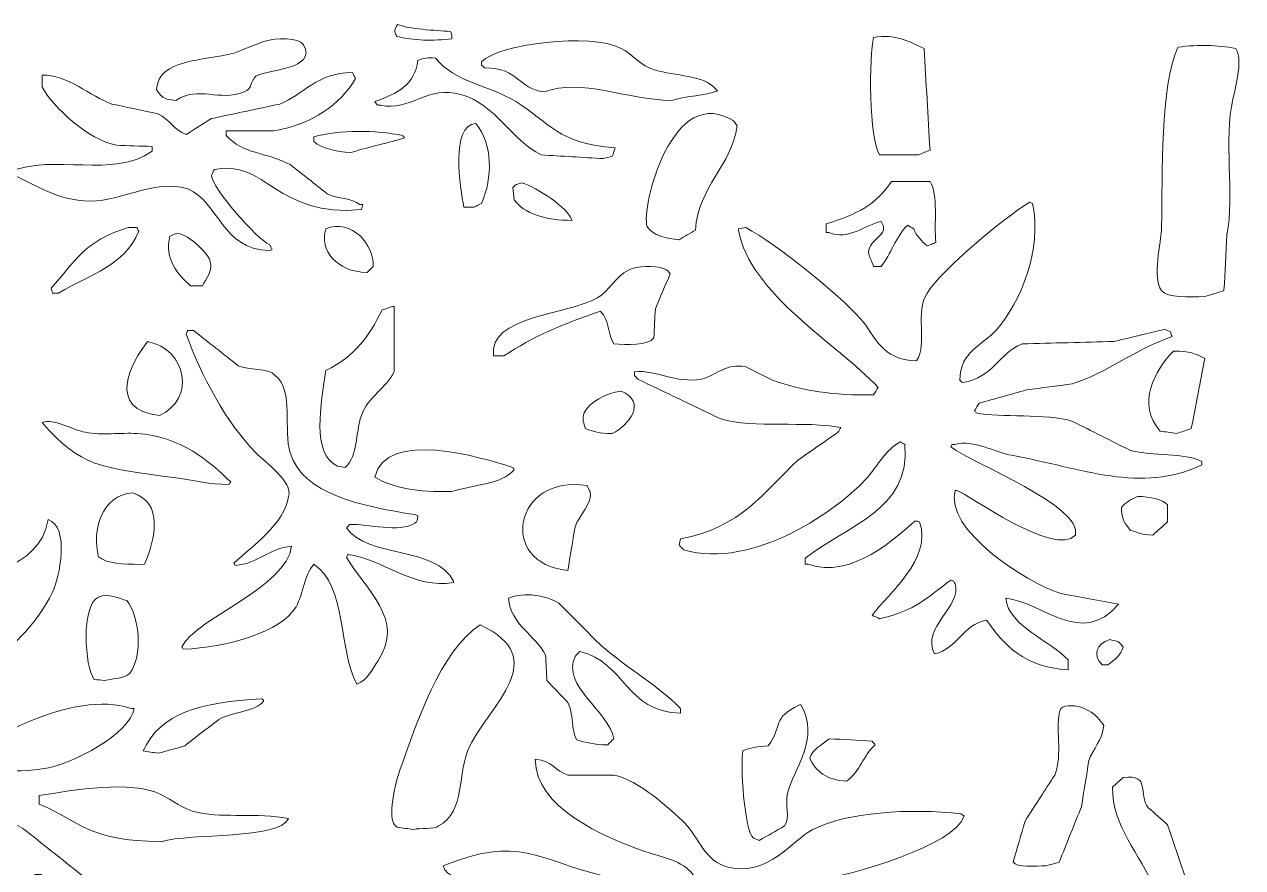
# Model space of a CAD drawing. Header units: millimetres. Extents: x -1207 to 1200, y -591 to 590.
# Drawn here: x -395 to 484, y -19 to 590 of the extents above; entities that cross this region are included whole.
import ezdxf

# ---------------------------------------------------------------- set-up
doc = ezdxf.new("R2010")
doc.units = ezdxf.units.MM
doc.header["$MEASUREMENT"] = 0
doc.layers.add('Layer 1', color=7, linetype='Continuous')

msp = doc.modelspace()

# ---------------------------------------------------------------- linework, layer by layer
at = {"layer": 'Layer 1', "color": 250, "lineweight": 20}
for points, knots in [([(-125.8666, 589.9638), (-128.2118, 586.3292), (-128.536, 585.02), (-126.3174, 581.3927), (-114.6015, 578.0752), (-100.1137, 577.9626), (-86.6491, 579.6446), (-86.6491, 580.5182), (-86.6491, 581.3927), (-86.6491, 582.2672), (-87.0062, 583.1408), (-87.3633, 584.0153), (-87.7204, 584.8899), (-98.4536, 585.529), (-117.9737, 586.5698), (-125.8666, 589.9638)], [0, 0, 0, 0, 0.2, 0.2, 0.2, 0.4, 0.4, 0.4, 0.6, 0.6, 0.6, 0.8, 0.8, 0.8, 1, 1, 1, 1]), ([(-286.0276, 535.0598), (-269.3263, 545.8323), (-254.627, 534.0335), (-236.71, 541.1797), (-230.6001, 543.6165), (-232.4047, 548.8132), (-228.1334, 552.5437), (-222.8276, 557.1767), (-182.9414, 556.9506), (-193.8241, 575.2729), (-197.1634, 580.894), (-214.0204, 580.0783), (-221.7005, 577.8955), (-229.2047, 574.9827), (-236.71, 572.0679), (-244.2154, 569.1541), (-266.6278, 563.1137), (-298.0309, 565.6889), (-299.9658, 542.9277), (-297.8929, 539.6122), (-296.638, 537.6525), (-292.4604, 535.9344), (-290.3166, 535.6432), (-288.1714, 535.351), (-286.0276, 535.0598)], [0, 0, 0, 0, 0.125, 0.125, 0.125, 0.25, 0.25, 0.25, 0.375, 0.375, 0.375, 0.5, 0.5, 0.5, 0.625, 0.625, 0.625, 0.75, 0.75, 0.75, 0.875, 0.875, 0.875, 1, 1, 1, 1]), ([(72.062, 535.0598), (83.7855, 538.6386), (95.5431, 538.2927), (105.2974, 542.0532), (104.5832, 542.6365), (103.8677, 543.2189), (103.1536, 543.8023), (96.3067, 552.9949), (73.8298, 553.0228), (60.2676, 556.9154), (49.0722, 560.1287), (44.3172, 568.1061), (35.6102, 572.6503), (13.6612, 584.1062), (-53.3706, 575.6797), (-65.1688, 563.0343), (-65.1688, 562.1607), (-65.1688, 561.2862), (-65.1688, 560.4116), (-64.4546, 559.8293), (-63.7391, 559.2459), (-63.0249, 558.6635), (-37.6443, 558.3001), (-39.1677, 543.6897), (-20.1389, 541.1797), (7.2386, 551.3728), (38.4998, 535.5647), (72.062, 535.0598)], [0, 0, 0, 0, 0.11111111, 0.11111111, 0.11111111, 0.22222222, 0.22222222, 0.22222222, 0.33333333, 0.33333333, 0.33333333, 0.44444444, 0.44444444, 0.44444444, 0.55555556, 0.55555556, 0.55555556, 0.66666667, 0.66666667, 0.66666667, 0.77777778, 0.77777778, 0.77777778, 0.88888889, 0.88888889, 0.88888889, 1, 1, 1, 1]), ([(250.0349, 495.7203), (252.8942, 496.886), (255.7535, 498.0528), (258.6128, 499.2175), (257.1831, 523.6927), (255.7523, 548.1761), (254.3238, 572.6503), (242.8334, 577.6952), (233.7717, 583.34), (217.8707, 580.5182), (214.3731, 567.6806), (214.6771, 506.6259), (222.1597, 495.7203), (231.4505, 495.7203), (240.744, 495.7203), (250.0349, 495.7203)], [0, 0, 0, 0, 0.2, 0.2, 0.2, 0.4, 0.4, 0.4, 0.6, 0.6, 0.6, 0.8, 0.8, 0.8, 1, 1, 1, 1]), ([(456.9567, 393.4396), (461.6015, 394.8965), (466.2489, 396.3534), (470.8937, 397.8103), (471.6091, 411.2136), (472.3234, 424.62), (473.0388, 438.0233), (478.4776, 467.1418), (470.6493, 507.0141), (477.3265, 535.9344), (480.0338, 547.6598), (484.3557, 564.7008), (479.4716, 572.6503), (465.1827, 575.1365), (453.2908, 575.469), (437.6582, 573.5248), (424.5988, 545.3614), (426.5869, 481.3836), (425.8651, 444.1432), (425.6283, 431.9273), (418.6586, 407.2776), (425.8651, 397.8103), (430.0123, 392.3606), (446.0323, 393.3085), (456.9567, 393.4396)], [0, 0, 0, 0, 0.125, 0.125, 0.125, 0.25, 0.25, 0.25, 0.375, 0.375, 0.375, 0.5, 0.5, 0.5, 0.625, 0.625, 0.625, 0.75, 0.75, 0.75, 0.875, 0.875, 0.875, 1, 1, 1, 1]), ([(22.7444, 493.0976), (24.8883, 493.681), (27.0335, 494.2644), (29.1773, 494.8468), (29.8915, 496.886), (30.6069, 498.9263), (31.3212, 500.9655), (-9.8794, 503.4798), (-16.5275, 519.5594), (-40.51, 534.1853), (-61.1875, 546.7966), (-83.9531, 547.7393), (-98.4055, 565.6569), (-104.7763, 565.9863), (-106.4415, 565.9646), (-111.2711, 563.9088), (-113.4935, 546.1265), (-125.9248, 540.2431), (-142.3627, 534.1853), (-141.6472, 533.3118), (-140.9331, 532.4372), (-140.2176, 531.5626), (-139.5034, 531.5626), (-138.7879, 531.5626), (-138.0738, 531.5626), (-116.7593, 527.1434), (-103.7341, 546.2556), (-80.1783, 539.4305), (-54.6952, 532.0479), (-43.4795, 506.2531), (-22.2841, 495.7203), (-7.2745, 494.8468), (7.7375, 493.9722), (22.7444, 493.0976)], [0, 0, 0, 0, 0.09090909, 0.09090909, 0.09090909, 0.18181818, 0.18181818, 0.18181818, 0.27272727, 0.27272727, 0.27272727, 0.36363636, 0.36363636, 0.36363636, 0.45454545, 0.45454545, 0.45454545, 0.54545455, 0.54545455, 0.54545455, 0.63636364, 0.63636364, 0.63636364, 0.72727273, 0.72727273, 0.72727273, 0.81818182, 0.81818182, 0.81818182, 0.90909091, 0.90909091, 0.90909091, 1, 1, 1, 1]), ([(-218.4842, 426.6582), (-217.7687, 426.9504), (-217.0545, 427.2416), (-216.339, 427.5328), (-217.0545, 428.6985), (-217.7687, 429.8643), (-218.4842, 431.03), (-227.4395, 434.9453), (-259.3706, 471.1511), (-260.2963, 480.859), (-259.5821, 482.316), (-258.8666, 483.7739), (-258.1524, 485.2308), (-221.6322, 493.266), (-212.2336, 449.7622), (-152.0119, 456.3818), (-151.6536, 457.5475), (-151.2965, 458.7133), (-150.9394, 459.8779), (-151.6536, 459.8779), (-152.3691, 459.8779), (-153.0833, 459.8779), (-158.9703, 464.9632), (-169.0957, 463.8367), (-176.6708, 467.7458), (-185.6032, 474.7392), (-194.5396, 481.7346), (-203.4734, 488.7269), (-221.1205, 497.963), (-237.4648, 496.2376), (-249.5758, 509.708), (-249.5758, 510.8737), (-249.5758, 512.0395), (-249.5758, 513.2052), (-248.8603, 513.2052), (-248.1461, 513.2052), (-247.4306, 513.2052), (-236.7113, 513.2052), (-225.987, 513.2052), (-215.2677, 513.2052), (-187.257, 517.7742), (-167.2329, 532.1491), (-156.2996, 550.7957), (-157.0151, 552.2525), (-157.7293, 553.7094), (-158.4448, 555.1664), (-184.5611, 555.0745), (-193.1897, 539.5028), (-210.9788, 532.4372), (-227.4166, 528.941), (-243.8584, 525.4428), (-260.2963, 521.9466), (-266.372, 518.1593), (-272.449, 514.3699), (-278.5235, 510.5826), (-287.6712, 513.546), (-290.509, 521.5739), (-298.8932, 525.4439), (-309.9709, 527.7753), (-321.0523, 530.1068), (-332.13, 532.4372), (-347.6815, 537.9881), (-364.6727, 554.0925), (-382.5201, 553.4183), (-382.5201, 550.5044), (-382.5201, 547.5896), (-382.5201, 544.6758), (-374.7437, 530.3205), (-349.0896, 506.4814), (-328.9135, 502.7147), (-320.3369, 502.4235), (-311.7589, 502.1313), (-303.1822, 501.8401), (-303.1822, 500.6754), (-303.1822, 499.5086), (-303.1822, 498.3429), (-331.4651, 478.287), (-373.8129, 497.076), (-406.1063, 483.4817), (-405.7491, 482.8993), (-405.392, 482.3169), (-405.035, 481.7336), (-387.9677, 475.5632), (-376.5051, 464.6658), (-352.4998, 462.5006), (-328.0145, 460.293), (-302.3047, 479.0469), (-277.4509, 471.243), (-254.199, 461.0251), (-253.3595, 427.9675), (-218.4842, 426.6582)], [0, 0, 0, 0, 0.03333333, 0.03333333, 0.03333333, 0.06666667, 0.06666667, 0.06666667, 0.1, 0.1, 0.1, 0.13333333, 0.13333333, 0.13333333, 0.16666667, 0.16666667, 0.16666667, 0.2, 0.2, 0.2, 0.23333333, 0.23333333, 0.23333333, 0.26666667, 0.26666667, 0.26666667, 0.3, 0.3, 0.3, 0.33333333, 0.33333333, 0.33333333, 0.36666667, 0.36666667, 0.36666667, 0.4, 0.4, 0.4, 0.43333333, 0.43333333, 0.43333333, 0.46666667, 0.46666667, 0.46666667, 0.5, 0.5, 0.5, 0.53333333, 0.53333333, 0.53333333, 0.56666667, 0.56666667, 0.56666667, 0.6, 0.6, 0.6, 0.63333333, 0.63333333, 0.63333333, 0.66666667, 0.66666667, 0.66666667, 0.7, 0.7, 0.7, 0.73333333, 0.73333333, 0.73333333, 0.76666667, 0.76666667, 0.76666667, 0.8, 0.8, 0.8, 0.83333333, 0.83333333, 0.83333333, 0.86666667, 0.86666667, 0.86666667, 0.9, 0.9, 0.9, 0.93333333, 0.93333333, 0.93333333, 0.96666667, 0.96666667, 0.96666667, 1, 1, 1, 1]), ([(77.4222, 434.5261), (81.3529, 436.8576), (85.2847, 439.1891), (89.2153, 441.5205), (91.306, 473.1966), (115.6862, 488.1828), (119.2356, 516.7014), (117.4958, 519.5016), (117.2526, 520.3638), (113.8742, 521.9466), (69.556, 545.3356), (48.1985, 450.0606), (54.9073, 443.2686), (58.3099, 437.9211), (68.434, 435.1415), (77.4222, 434.5261)], [0, 0, 0, 0, 0.2, 0.2, 0.2, 0.4, 0.4, 0.4, 0.6, 0.6, 0.6, 0.8, 0.8, 0.8, 1, 1, 1, 1]), ([(-159.5161, 497.4694), (-145.1714, 501.9227), (-132.459, 504.3729), (-120.9204, 507.96), (-121.2775, 508.5423), (-121.6346, 509.1257), (-121.9917, 509.708), (-142.0082, 513.8836), (-167.4634, 513.8412), (-186.32, 508.8335), (-186.32, 507.6687), (-186.32, 506.503), (-186.32, 505.3373), (-180.3012, 500.3719), (-170.7292, 498.1891), (-159.5161, 497.4694)], [0, 0, 0, 0, 0.2, 0.2, 0.2, 0.4, 0.4, 0.4, 0.6, 0.6, 0.6, 0.8, 0.8, 0.8, 1, 1, 1, 1]), ([(-70.529, 458.1299), (-68.7436, 459.0044), (-66.9556, 459.879), (-65.1688, 460.7525), (-57.1822, 479.621), (-56.9657, 503.5273), (-69.4577, 518.4505), (-87.9078, 517.041), (-80.7506, 471.8079), (-78.0344, 458.1299), (-75.5335, 458.1299), (-73.0313, 458.1299), (-70.529, 458.1299)], [0, 0, 0, 0, 0.25, 0.25, 0.25, 0.5, 0.5, 0.5, 0.75, 0.75, 0.75, 1, 1, 1, 1]), ([(0.2308, 448.5139), (-3.4123, 457.9554), (-24.8002, 472.0453), (-36.221, 475.6137), (-39.8959, 474.4676), (-40.6315, 474.7268), (-42.6539, 472.1176), (-42.2967, 469.2038), (-41.9397, 466.289), (-41.5826, 463.3751), (-34.7952, 453.4732), (-18.8068, 448.3291), (0.2308, 448.5139)], [0, 0, 0, 0, 0.25, 0.25, 0.25, 0.5, 0.5, 0.5, 0.75, 0.75, 0.75, 1, 1, 1, 1]), ([(223.2322, 415.2942), (230.2666, 423.5059), (234.0921, 437.5804), (242.5307, 445.0167), (243.9591, 444.1432), (245.3888, 443.2686), (246.8185, 442.394), (248.9167, 436.7275), (252.3674, 433.9644), (256.4676, 430.1554), (257.5403, 430.4466), (258.6128, 430.7388), (259.6841, 431.03), (260.7567, 431.6123), (261.8292, 432.1957), (262.9005, 432.778), (261.2657, 445.0972), (264.8544, 467.1862), (258.6128, 476.4883), (249.3219, 476.4883), (240.0272, 476.4883), (230.7364, 476.4883), (219.7967, 459.9358), (206.1662, 452.9445), (183.5627, 445.8912), (183.5627, 443.852), (183.5627, 441.8117), (183.5627, 439.7714), (184.2781, 439.7714), (184.9924, 439.7714), (185.7078, 439.7714), (199.1902, 433.5525), (211.9963, 445.3946), (223.2322, 447.6393), (224.8177, 445.1551), (226.0055, 442.9991), (224.3035, 439.7714), (220.6755, 435.0486), (212.1318, 429.9272), (214.6543, 423.1621), (215.7269, 420.5394), (216.7994, 417.9168), (217.8707, 415.2942), (219.6574, 415.2942), (221.4455, 415.2942), (223.2322, 415.2942)], [0, 0, 0, 0, 0.06666667, 0.06666667, 0.06666667, 0.13333333, 0.13333333, 0.13333333, 0.2, 0.2, 0.2, 0.26666667, 0.26666667, 0.26666667, 0.33333333, 0.33333333, 0.33333333, 0.4, 0.4, 0.4, 0.46666667, 0.46666667, 0.46666667, 0.53333333, 0.53333333, 0.53333333, 0.6, 0.6, 0.6, 0.66666667, 0.66666667, 0.66666667, 0.73333333, 0.73333333, 0.73333333, 0.8, 0.8, 0.8, 0.86666667, 0.86666667, 0.86666667, 0.93333333, 0.93333333, 0.93333333, 1, 1, 1, 1]), ([(313.2906, 175.764), (340.5884, 173.035), (367.2694, 139.7543), (394.7735, 171.3933), (380.8366, 174.0148), (366.8958, 176.6385), (352.9601, 179.2612), (327.6682, 187.3552), (268.5863, 225.2533), (276.8388, 253.5684), (277.1958, 253.5684), (277.5529, 253.5684), (277.91, 253.5684), (286.2486, 250.984), (348.309, 204.8711), (363.6807, 221.2223), (368.4484, 242.6649), (290.9339, 272.0653), (273.6223, 285.039), (273.9795, 285.6214), (274.3365, 286.2048), (274.6936, 286.7881), (275.4091, 286.7881), (276.1233, 286.7881), (276.8388, 286.7881), (289.0649, 290.624), (306.6766, 280.9234), (317.5796, 278.9202), (369.046, 269.4612), (410.7987, 251.0057), (454.8129, 271.9259), (454.8129, 272.8004), (454.8129, 273.6749), (454.8129, 274.5485), (442.3537, 280.8831), (419.4095, 278.1954), (403.3502, 282.4164), (389.4133, 289.4098), (375.4725, 296.4041), (361.5368, 303.3975), (342.2953, 309.3676), (309.5474, 305.8663), (291.8483, 309.5173), (291.4912, 310.0997), (291.1328, 310.682), (290.7757, 311.2654), (291.8483, 313.0134), (292.9208, 314.7626), (293.9921, 316.5106), (305.4281, 319.7156), (316.8654, 322.9216), (328.3014, 326.1266), (339.3777, 327.5836), (350.4592, 329.0405), (361.5368, 330.4973), (386.5615, 338.6379), (407.1504, 355.6747), (433.3693, 364.5906), (433.0121, 365.7563), (432.6551, 366.922), (432.298, 368.0878), (430.8683, 368.6701), (429.4387, 369.2525), (428.009, 369.8358), (415.8588, 366.922), (403.7061, 364.0072), (391.5571, 361.0934), (369.4019, 360.5111), (347.239, 359.9276), (325.0849, 359.3453), (307.8784, 352.3809), (304.8963, 335.3451), (282.199, 331.3719), (281.4835, 331.9543), (280.7694, 332.5376), (280.0552, 333.12), (280.3616, 354.1321), (296.2246, 357.8564), (306.8577, 369.8358), (323.6211, 388.7209), (339.997, 427.6371), (332.5891, 460.7525), (331.8749, 461.0437), (331.1594, 461.3359), (330.4452, 461.6271), (310.8567, 449.4008), (268.1405, 413.8776), (256.4676, 396.0622), (247.5048, 382.3821), (257.0679, 359.6974), (248.9636, 347.1077), (222.7181, 347.8945), (219.5587, 364.9437), (208.2227, 377.7037), (192.9853, 394.8531), (147.5946, 431.7166), (125.6685, 443.2686), (123.8817, 442.9775), (122.0937, 442.6862), (120.3069, 442.394), (120.3069, 442.1029), (120.3069, 441.8117), (120.3069, 441.5205), (128.6494, 395.0327), (191.1238, 359.937), (221.0871, 327.8747), (220.0158, 326.1266), (218.9433, 324.3786), (217.8707, 322.6305), (188.5722, 321.9542), (166.6056, 325.4431), (144.9657, 333.12), (138.5341, 336.325), (132.1, 339.531), (125.6685, 342.737), (110.8894, 345.816), (103.3891, 335.8325), (93.5043, 333.9945), (74.3401, 330.4312), (62.4305, 340.7432), (45.2594, 339.2398), (45.2594, 338.3652), (45.2594, 337.4917), (45.2594, 336.6172), (45.9736, 335.7426), (46.689, 334.8691), (47.4033, 333.9945), (67.4134, 324.3796), (87.4311, 314.7615), (107.4413, 305.1455), (131.7392, 298.3257), (168.4392, 303.8136), (194.2845, 299.0267), (193.5691, 297.861), (192.8548, 296.6953), (192.1407, 295.5296), (182.4914, 288.8274), (172.8409, 282.1242), (163.1929, 275.423), (138.1163, 251.776), (122.6762, 227.1036), (78.4935, 218.5997), (78.1365, 217.1427), (77.7794, 215.6858), (77.4222, 214.2289), (78.4935, 213.0632), (79.5661, 211.8974), (80.6387, 210.7317), (131.1795, 195.8395), (193.4272, 240.0588), (213.583, 263.1844), (220.9364, 271.6212), (226.4044, 282.9471), (237.1692, 288.5362), (238.2418, 287.9529), (239.3143, 287.3705), (240.3856, 286.7881), (245.2356, 239.59), (198.5659, 228.4128), (168.5532, 204.613), (168.5532, 203.156), (168.5532, 201.6981), (168.5532, 200.2412), (169.2674, 200.2412), (169.9829, 200.2412), (170.697, 200.2412), (201.9875, 189.0588), (234.591, 219.9378), (247.891, 231.7128), (248.9623, 231.4216), (250.0349, 231.1294), (251.1074, 230.8383), (260.3729, 203.8509), (228.1911, 178.9823), (216.7994, 163.5253), (218.5862, 162.6508), (220.3729, 161.7762), (222.1597, 160.9027), (248.9028, 166.9368), (256.4348, 176.4021), (273.6223, 188.8771), (276.5146, 187.478), (275.0988, 188.5798), (276.8388, 186.2545), (281.7342, 169.9456), (251.9749, 154.5041), (261.8292, 135.5509), (278.8623, 139.6201), (281.9204, 156.4153), (299.3537, 160.0281), (311.8077, 142.3883), (326.5045, 125.6365), (358.3204, 124.1858), (358.3204, 124.7681), (358.3204, 125.3515), (358.3204, 125.9338), (358.3204, 127.683), (358.3204, 129.4311), (358.3204, 131.1791), (345.7017, 145.4292), (315.694, 154.9409), (313.2906, 175.764)], [0, 0, 0, 0, 0.01492537, 0.01492537, 0.01492537, 0.02985075, 0.02985075, 0.02985075, 0.04477612, 0.04477612, 0.04477612, 0.05970149, 0.05970149, 0.05970149, 0.07462687, 0.07462687, 0.07462687, 0.08955224, 0.08955224, 0.08955224, 0.10447761, 0.10447761, 0.10447761, 0.11940299, 0.11940299, 0.11940299, 0.13432836, 0.13432836, 0.13432836, 0.14925373, 0.14925373, 0.14925373, 0.1641791, 0.1641791, 0.1641791, 0.17910448, 0.17910448, 0.17910448, 0.19402985, 0.19402985, 0.19402985, 0.20895522, 0.20895522, 0.20895522, 0.2238806, 0.2238806, 0.2238806, 0.23880597, 0.23880597, 0.23880597, 0.25373134, 0.25373134, 0.25373134, 0.26865672, 0.26865672, 0.26865672, 0.28358209, 0.28358209, 0.28358209, 0.29850746, 0.29850746, 0.29850746, 0.31343284, 0.31343284, 0.31343284, 0.32835821, 0.32835821, 0.32835821, 0.34328358, 0.34328358, 0.34328358, 0.35820896, 0.35820896, 0.35820896, 0.37313433, 0.37313433, 0.37313433, 0.3880597, 0.3880597, 0.3880597, 0.40298507, 0.40298507, 0.40298507, 0.41791045, 0.41791045, 0.41791045, 0.43283582, 0.43283582, 0.43283582, 0.44776119, 0.44776119, 0.44776119, 0.46268657, 0.46268657, 0.46268657, 0.47761194, 0.47761194, 0.47761194, 0.49253731, 0.49253731, 0.49253731, 0.50746269, 0.50746269, 0.50746269, 0.52238806, 0.52238806, 0.52238806, 0.53731343, 0.53731343, 0.53731343, 0.55223881, 0.55223881, 0.55223881, 0.56716418, 0.56716418, 0.56716418, 0.58208955, 0.58208955, 0.58208955, 0.59701493, 0.59701493, 0.59701493, 0.6119403, 0.6119403, 0.6119403, 0.62686567, 0.62686567, 0.62686567, 0.64179104, 0.64179104, 0.64179104, 0.65671642, 0.65671642, 0.65671642, 0.67164179, 0.67164179, 0.67164179, 0.68656716, 0.68656716, 0.68656716, 0.70149254, 0.70149254, 0.70149254, 0.71641791, 0.71641791, 0.71641791, 0.73134328, 0.73134328, 0.73134328, 0.74626866, 0.74626866, 0.74626866, 0.76119403, 0.76119403, 0.76119403, 0.7761194, 0.7761194, 0.7761194, 0.79104478, 0.79104478, 0.79104478, 0.80597015, 0.80597015, 0.80597015, 0.82089552, 0.82089552, 0.82089552, 0.8358209, 0.8358209, 0.8358209, 0.85074627, 0.85074627, 0.85074627, 0.86567164, 0.86567164, 0.86567164, 0.88059701, 0.88059701, 0.88059701, 0.89552239, 0.89552239, 0.89552239, 0.91044776, 0.91044776, 0.91044776, 0.92537313, 0.92537313, 0.92537313, 0.94029851, 0.94029851, 0.94029851, 0.95522388, 0.95522388, 0.95522388, 0.97014925, 0.97014925, 0.97014925, 0.98507463, 0.98507463, 0.98507463, 1, 1, 1, 1]), ([(-147.723, 410.9234), (-146.2933, 412.3804), (-144.8637, 413.8373), (-143.434, 415.2942), (-142.7135, 430.8916), (-158.907, 449.7911), (-177.7433, 442.394), (-182.3704, 427.1446), (-170.3481, 411.3168), (-147.723, 410.9234)], [0, 0, 0, 0, 0.33333333, 0.33333333, 0.33333333, 0.66666667, 0.66666667, 0.66666667, 1, 1, 1, 1]), ([(-370.727, 396.0622), (-346.9445, 409.9457), (-323.262, 415.6917), (-312.8315, 440.646), (-313.1886, 441.5205), (-313.5456, 442.394), (-313.904, 443.2686), (-316.0479, 443.2686), (-318.1917, 443.2686), (-320.3356, 443.2686), (-352.4656, 433.4688), (-357.9474, 419.5936), (-376.0872, 399.5583), (-375.7301, 398.3937), (-375.3717, 397.2269), (-375.0147, 396.0622), (-373.585, 396.0622), (-372.1554, 396.0622), (-370.727, 396.0622)], [0, 0, 0, 0, 0.16666667, 0.16666667, 0.16666667, 0.33333333, 0.33333333, 0.33333333, 0.5, 0.5, 0.5, 0.66666667, 0.66666667, 0.66666667, 0.83333333, 0.83333333, 0.83333333, 1, 1, 1, 1]), ([(-266.7291, 401.3075), (-264.5384, 406.0685), (-258.764, 411.8414), (-261.3688, 419.6659), (-263.3785, 425.7011), (-278.7792, 440.327), (-286.0276, 438.8979), (-287.4573, 438.3145), (-288.8869, 437.7322), (-290.3166, 437.1488), (-294.4839, 420.8513), (-284.8094, 409.257), (-275.307, 401.3075), (-272.4477, 401.3075), (-269.5884, 401.3075), (-266.7291, 401.3075)], [0, 0, 0, 0, 0.2, 0.2, 0.2, 0.4, 0.4, 0.4, 0.6, 0.6, 0.6, 0.8, 0.8, 0.8, 1, 1, 1, 1]), ([(-49.0867, 350.6049), (-28.0787, 364.795), (-6.8048, 373.5034), (20.6006, 382.949), (21.3148, 382.0745), (22.0303, 381.2009), (22.7444, 380.3264), (26.8447, 374.5762), (26.6029, 364.3531), (30.2498, 359.3453), (38.9088, 358.8156), (55.7178, 357.8192), (59.1964, 363.716), (59.5534, 370.7094), (59.9105, 377.7048), (60.2676, 384.6971), (63.8411, 393.1473), (67.4159, 401.5987), (70.9895, 410.0489), (69.0736, 411.9137), (69.5395, 412.1759), (66.7004, 413.5461), (59.6914, 416.145), (47.1069, 415.6803), (40.9704, 412.6715), (31.3161, 407.9374), (27.3373, 397.7463), (18.4555, 392.565), (-2.9184, 380.0962), (-60.7253, 379.8277), (-56.5921, 350.6049), (-54.0898, 350.6049), (-51.5889, 350.6049), (-49.0867, 350.6049)], [0, 0, 0, 0, 0.09090909, 0.09090909, 0.09090909, 0.18181818, 0.18181818, 0.18181818, 0.27272727, 0.27272727, 0.27272727, 0.36363636, 0.36363636, 0.36363636, 0.45454545, 0.45454545, 0.45454545, 0.54545455, 0.54545455, 0.54545455, 0.63636364, 0.63636364, 0.63636364, 0.72727273, 0.72727273, 0.72727273, 0.81818182, 0.81818182, 0.81818182, 0.90909091, 0.90909091, 0.90909091, 1, 1, 1, 1]), ([(-163.805, 270.1778), (-153.9444, 279.0607), (-156.6681, 294.1429), (-152.0119, 307.7682), (-147.3482, 321.41), (-133.5188, 327.5071), (-128.4245, 339.2398), (-128.4245, 354.9736), (-128.4245, 370.7115), (-128.4245, 386.4462), (-128.7816, 386.4462), (-129.14, 386.4462), (-129.4971, 386.4462), (-131.998, 385.5716), (-134.5002, 384.6971), (-137.0012, 383.8236), (-146.9696, 364.0681), (-156.4643, 350.7722), (-177.7433, 340.1144), (-180.9597, 316.2061), (-188.6209, 279.865), (-169.1654, 271.0523), (-167.3786, 270.7601), (-165.5918, 270.469), (-163.805, 270.1778)], [0, 0, 0, 0, 0.125, 0.125, 0.125, 0.25, 0.25, 0.25, 0.375, 0.375, 0.375, 0.5, 0.5, 0.5, 0.625, 0.625, 0.625, 0.75, 0.75, 0.75, 0.875, 0.875, 0.875, 1, 1, 1, 1]), ([(-297.8219, 307.7682), (-271.7373, 319.1013), (-277.765, 355.6396), (-306.3986, 361.0934), (-318.3209, 346.0339), (-336.7064, 311.8385), (-297.8219, 307.7682)], [0, 0, 0, 0, 0.5, 0.5, 0.5, 1, 1, 1, 1]), ([(-202.402, 213.3544), (-205.9414, 183.4976), (-270.718, 161.7473), (-281.7399, 140.7962), (-281.3815, 140.2128), (-281.0244, 139.6305), (-280.6673, 139.047), (-249.8505, 139.9918), (-209.3452, 151.456), (-199.1857, 169.6441), (-193.5202, 179.7867), (-193.8178, 191.9933), (-186.32, 200.2412), (-162.4223, 185.2251), (-168.5664, 137.1369), (-155.2284, 113.6952), (-147.0012, 117.4588), (-144.7953, 123.5879), (-140.2176, 130.3056), (-119.5933, 160.5743), (-149.8466, 182.3546), (-162.7325, 205.4865), (-162.3754, 206.0698), (-162.0184, 206.6522), (-161.6612, 207.2356), (-137.4736, 204.5004), (-113.6948, 181.7733), (-85.5398, 187.1291), (-85.5398, 187.4202), (-85.5398, 187.7114), (-85.5398, 188.0026), (-97.5216, 213.4483), (-147.7648, 204.4467), (-162.7325, 226.4676), (-162.0184, 227.3421), (-161.3029, 228.2166), (-160.5887, 229.0902), (-147.2557, 229.3617), (-124.8725, 222.7886), (-113.415, 229.9647), (-111.1673, 231.7583), (-111.6611, 231.5063), (-111.2711, 235.21), (-111.9853, 235.5012), (-112.7008, 235.7923), (-113.415, 236.0835), (-151.8955, 242.2302), (-194.1319, 250.476), (-203.4734, 280.6683), (-208.5437, 297.0546), (-200.5558, 325.4194), (-214.1951, 336.6172), (-219.4744, 342.1485), (-233.3252, 340.0463), (-240.999, 343.6105), (-251.7183, 352.0608), (-262.4426, 360.5121), (-273.1619, 368.9613), (-274.5916, 368.9613), (-276.0213, 368.9613), (-277.4509, 368.9613), (-277.808, 368.0878), (-278.1651, 367.2132), (-278.5235, 366.3387), (-267.9612, 336.9424), (-249.6466, 302.4548), (-228.1334, 280.6683), (-221.3713, 273.8216), (-201.3815, 259.8112), (-204.5459, 249.1967), (-207.9738, 229.2606), (-230.3, 213.5929), (-244.2154, 201.1158), (-243.8571, 200.5334), (-243.5, 199.95), (-243.1429, 199.3677), (-225.6818, 201.1292), (-219.3085, 211.5887), (-202.402, 213.3544)], [0, 0, 0, 0, 0.03846154, 0.03846154, 0.03846154, 0.07692308, 0.07692308, 0.07692308, 0.11538462, 0.11538462, 0.11538462, 0.15384615, 0.15384615, 0.15384615, 0.19230769, 0.19230769, 0.19230769, 0.23076923, 0.23076923, 0.23076923, 0.26923077, 0.26923077, 0.26923077, 0.30769231, 0.30769231, 0.30769231, 0.34615385, 0.34615385, 0.34615385, 0.38461538, 0.38461538, 0.38461538, 0.42307692, 0.42307692, 0.42307692, 0.46153846, 0.46153846, 0.46153846, 0.5, 0.5, 0.5, 0.53846154, 0.53846154, 0.53846154, 0.57692308, 0.57692308, 0.57692308, 0.61538462, 0.61538462, 0.61538462, 0.65384615, 0.65384615, 0.65384615, 0.69230769, 0.69230769, 0.69230769, 0.73076923, 0.73076923, 0.73076923, 0.76923077, 0.76923077, 0.76923077, 0.80769231, 0.80769231, 0.80769231, 0.84615385, 0.84615385, 0.84615385, 0.88461538, 0.88461538, 0.88461538, 0.92307692, 0.92307692, 0.92307692, 0.96153846, 0.96153846, 0.96153846, 1, 1, 1, 1]), ([(436.5857, 294.655), (440.1591, 295.8208), (443.7339, 296.9865), (447.3075, 298.1522), (450.5239, 315.0517), (453.7403, 331.9563), (456.9567, 348.8558), (450.2731, 352.2477), (446.1197, 354.1899), (434.4418, 354.1011), (420.7923, 340.4675), (407.6734, 315.7043), (424.7926, 296.4041), (428.7232, 295.8208), (432.6551, 295.2384), (436.5857, 294.655)], [0, 0, 0, 0, 0.2, 0.2, 0.2, 0.4, 0.4, 0.4, 0.6, 0.6, 0.6, 0.8, 0.8, 0.8, 1, 1, 1, 1]), ([(29.1773, 294.655), (40.973, 300.4661), (54.7174, 317.3987), (35.6102, 325.2521), (24.188, 323.884), (12.7444, 317.1312), (8.8088, 309.5173), (7.2842, 305.221), (8.4859, 301.8703), (9.88, 298.1522), (16.0419, 296.1543), (19.2837, 294.6241), (29.1773, 294.655)], [0, 0, 0, 0, 0.25, 0.25, 0.25, 0.5, 0.5, 0.5, 0.75, 0.75, 0.75, 1, 1, 1, 1]), ([(-247.4306, 257.9391), (-247.0735, 258.5215), (-246.7164, 259.1049), (-246.3593, 259.6872), (-261.6575, 274.7147), (-283.0049, 292.6974), (-313.904, 294.655), (-325.7541, 295.4067), (-339.5024, 293.2033), (-351.4285, 295.5296), (-361.0232, 297.4005), (-374.4803, 305.9643), (-382.5201, 302.5229), (-354.1156, 270.2439), (-342.2693, 270.3389), (-283.8837, 262.3099), (-271.5942, 260.6196), (-262.63, 257.9784), (-247.4306, 257.9391)], [0, 0, 0, 0, 0.16666667, 0.16666667, 0.16666667, 0.33333333, 0.33333333, 0.33333333, 0.5, 0.5, 0.5, 0.66666667, 0.66666667, 0.66666667, 0.83333333, 0.83333333, 0.83333333, 1, 1, 1, 1]), ([(-86.6111, 252.6939), (-69.4375, 258.4079), (-51.7637, 257.4115), (-41.5826, 268.4297), (-41.9397, 269.012), (-42.2967, 269.5944), (-42.6539, 270.1778), (-66.4123, 277.8186), (-134.1039, 297.9065), (-142.3627, 263.1844), (-128.1598, 254.9324), (-112.1575, 252.4967), (-86.6111, 252.6939)], [0, 0, 0, 0, 0.25, 0.25, 0.25, 0.5, 0.5, 0.5, 0.75, 0.75, 0.75, 1, 1, 1, 1]), ([(-2.9856, 195.8705), (-1.1988, 206.36), (0.5892, 216.8526), (2.376, 227.3421), (4.7402, 235.464), (15.4367, 244.4883), (13.0952, 252.6939), (12.381, 254.1508), (11.6656, 255.6077), (10.9513, 257.0646), (-41.8371, 265.8308), (-53.8239, 200.3269), (-2.9856, 195.8705)], [0, 0, 0, 0, 0.25, 0.25, 0.25, 0.5, 0.5, 0.5, 0.75, 0.75, 0.75, 1, 1, 1, 1]), ([(-308.5425, 200.2412), (-300.9776, 218.7927), (-294.5903, 244.7031), (-317.1204, 251.8194), (-339.177, 250.2633), (-346.9457, 225.0922), (-341.7792, 205.4865), (-340.7066, 204.9041), (-339.6341, 204.3207), (-338.5628, 203.7384), (-332.9252, 200.2505), (-317.7764, 200.1472), (-308.5425, 200.2412)], [0, 0, 0, 0, 0.25, 0.25, 0.25, 0.5, 0.5, 0.5, 0.75, 0.75, 0.75, 1, 1, 1, 1]), ([(419.4323, 221.2223), (423.0046, 224.4273), (426.5794, 227.6333), (430.1528, 230.8383), (430.1528, 234.9178), (430.1528, 238.9984), (430.1528, 243.0779), (426.3793, 247.1471), (417.3163, 249.1657), (408.7105, 249.1967), (403.3781, 247.0945), (400.1744, 245.0717), (396.9174, 241.3288), (396.7135, 232.5595), (399.3917, 229.6147), (403.3502, 224.7195), (409.3221, 223.181), (411.409, 221.5733), (419.4323, 221.2223)], [0, 0, 0, 0, 0.16666667, 0.16666667, 0.16666667, 0.33333333, 0.33333333, 0.33333333, 0.5, 0.5, 0.5, 0.66666667, 0.66666667, 0.66666667, 0.83333333, 0.83333333, 0.83333333, 1, 1, 1, 1]), ([(-599.0899, -56.7729), (-575.3226, -46.3464), (-570.5461, -47.3304), (-551.9162, -32.2957), (-545.2592, -32.0954), (-539.6913, -32.5022), (-535.8341, -34.0438), (-534.4045, -36.9576), (-532.9748, -39.8714), (-531.5464, -42.7852), (-514.2981, -40.8502), (-488.368, -1.5334), (-483.3002, 11.4135), (-478.5224, 23.6191), (-481.269, 34.217), (-468.2907, 39.388), (-465.7885, 39.9713), (-463.2862, 40.5537), (-460.7853, 41.137), (-446.224, 34.218), (-455.0072, 28.5794), (-450.0647, 13.1626), (-443.8941, -6.0797), (-417.6157, -28.7521), (-391.0967, -31.4212), (-390.0254, -28.7985), (-388.9529, -26.1759), (-387.8803, -23.5533), (-386.4506, -23.5533), (-385.021, -23.5533), (-383.5926, -23.5533), (-367.2813, -36.5755), (-341.5082, -53.0497), (-307.4712, -48.0305), (-298.0676, -46.6448), (-290.6446, -47.9861), (-287.1001, -41.9117), (-287.8144, -41.9117), (-288.5298, -41.9117), (-289.244, -41.9117), (-311.8197, -33.9612), (-335.1868, -32.8977), (-354.6449, -23.5533), (-368.5806, -12.4814), (-382.5213, -1.4064), (-396.457, 9.6655), (-413.9611, 19.5323), (-432.282, 23.6893), (-444.7032, 37.6399), (-432.6886, 56.4815), (-410.7333, 48.3153), (-382.5201, 52.5011), (-359.7557, 55.8785), (-318.8565, 78.3444), (-316.0479, 96.2113), (-316.7621, 96.2113), (-317.4776, 96.2113), (-318.1917, 96.2113), (-360.6814, 110.6059), (-426.2076, 71), (-443.6306, 58.6209), (-444.3461, 59.2033), (-445.0603, 59.7867), (-445.7758, 60.369), (-446.8471, 60.9513), (-447.9197, 61.5348), (-448.9922, 62.1171), (-438.7022, 129.7646), (-398.145, 132.9613), (-375.0147, 180.1347), (-370.0381, 190.2834), (-362.3642, 227.4557), (-378.2311, 232.5874), (-384.5284, 193.572), (-432.2111, 198.5685), (-445.7758, 167.896), (-453.713, 149.9475), (-449.3328, 122.13), (-472.5784, 117.1924), (-473.2939, 117.7748), (-474.0081, 118.3581), (-474.7236, 118.9405), (-481.5198, 166.435), (-498.463, 197.949), (-534.7628, 222.9714), (-542.3303, 228.1878), (-544.6932, 236.5616), (-557.2778, 237.8326), (-557.2778, 237.2493), (-557.2778, 236.6669), (-557.2778, 236.0835), (-574.7237, 202.3372), (-514.564, 131.8936), (-494.0221, 121.5631), (-493.2382, 116.5554), (-492.315, 114.4025), (-497.2384, 111.9472), (-527.1156, 102.4892), (-550.6816, 128.953), (-566.927, 135.5509), (-582.8596, 142.0218), (-606.0925, 136.8426), (-622.6774, 133.8018), (-632.4165, 132.0166), (-646.9955, 133.7109), (-653.769, 129.4311), (-640.9109, 113.2058), (-588.7353, 99.5351), (-559.4216, 95.3368), (-542.8431, 92.963), (-512.2948, 98.4117), (-502.5987, 90.9661), (-522.7342, 55.3592), (-585.8367, 73.6113), (-626.9651, 58.6209), (-626.608, 53.0845), (-626.2508, 47.547), (-625.8938, 42.0106), (-599.8269, 35.1009), (-538.6074, 40.9646), (-520.8246, 51.6276), (-507.0662, 59.8776), (-502.1352, 69.319), (-484.3728, 76.1048), (-482.5847, 75.2303), (-480.798, 74.3567), (-479.0113, 73.4822), (-471.3526, 25.5076), (-510.5789, 22.8612), (-541.1957, 4.4202), (-557.2752, -9.2733), (-573.3611, -22.9719), (-589.4406, -36.6664), (-597.4487, -43.0764), (-612.8888, -46.9029), (-616.2445, -56.7729), (-610.5272, -56.7729), (-604.8072, -56.7729), (-599.0899, -56.7729)], [0, 0, 0, 0, 0.02173913, 0.02173913, 0.02173913, 0.04347826, 0.04347826, 0.04347826, 0.06521739, 0.06521739, 0.06521739, 0.08695652, 0.08695652, 0.08695652, 0.10869565, 0.10869565, 0.10869565, 0.13043478, 0.13043478, 0.13043478, 0.15217391, 0.15217391, 0.15217391, 0.17391304, 0.17391304, 0.17391304, 0.19565217, 0.19565217, 0.19565217, 0.2173913, 0.2173913, 0.2173913, 0.23913043, 0.23913043, 0.23913043, 0.26086957, 0.26086957, 0.26086957, 0.2826087, 0.2826087, 0.2826087, 0.30434783, 0.30434783, 0.30434783, 0.32608696, 0.32608696, 0.32608696, 0.34782609, 0.34782609, 0.34782609, 0.36956522, 0.36956522, 0.36956522, 0.39130435, 0.39130435, 0.39130435, 0.41304348, 0.41304348, 0.41304348, 0.43478261, 0.43478261, 0.43478261, 0.45652174, 0.45652174, 0.45652174, 0.47826087, 0.47826087, 0.47826087, 0.5, 0.5, 0.5, 0.52173913, 0.52173913, 0.52173913, 0.54347826, 0.54347826, 0.54347826, 0.56521739, 0.56521739, 0.56521739, 0.58695652, 0.58695652, 0.58695652, 0.60869565, 0.60869565, 0.60869565, 0.63043478, 0.63043478, 0.63043478, 0.65217391, 0.65217391, 0.65217391, 0.67391304, 0.67391304, 0.67391304, 0.69565217, 0.69565217, 0.69565217, 0.7173913, 0.7173913, 0.7173913, 0.73913043, 0.73913043, 0.73913043, 0.76086957, 0.76086957, 0.76086957, 0.7826087, 0.7826087, 0.7826087, 0.80434783, 0.80434783, 0.80434783, 0.82608696, 0.82608696, 0.82608696, 0.84782609, 0.84782609, 0.84782609, 0.86956522, 0.86956522, 0.86956522, 0.89130435, 0.89130435, 0.89130435, 0.91304348, 0.91304348, 0.91304348, 0.93478261, 0.93478261, 0.93478261, 0.95652174, 0.95652174, 0.95652174, 0.97826087, 0.97826087, 0.97826087, 1, 1, 1, 1]), ([(-337.4902, 116.3179), (-330.5927, 118.3716), (-323.2658, 117.1687), (-319.2643, 121.5631), (-309.6986, 134.4585), (-312.0591, 162.4278), (-321.4082, 174.0159), (-326.4493, 175.5853), (-335.0032, 179.5337), (-341.7792, 176.6385), (-354.6006, 171.1578), (-351.8881, 126.0795), (-344.9956, 117.1924), (-342.4934, 116.9013), (-339.9912, 116.6101), (-337.4902, 116.3179)], [0, 0, 0, 0, 0.2, 0.2, 0.2, 0.4, 0.4, 0.4, 0.6, 0.6, 0.6, 0.8, 0.8, 0.8, 1, 1, 1, 1]), ([(25.9609, 69.985), (27.3905, 71.4419), (28.8202, 72.8999), (30.2498, 74.3567), (26.613, 94.3983), (-7.8735, 112.3953), (2.376, 133.8018), (3.4473, 134.9675), (4.5198, 136.1333), (5.5911, 137.299), (38.4593, 129.6985), (38.6037, 93.8675), (78.4935, 92.7142), (78.4935, 93.8799), (78.4935, 95.0456), (78.4935, 96.2113), (60.2081, 114.703), (35.8609, 127.4951), (17.3842, 145.1669), (8.4517, 154.1995), (-0.4846, 163.2341), (-9.4184, 172.2668), (-17.9065, 177.5151), (-34.2583, 180.7315), (-45.8703, 175.764), (-44.0886, 156.3131), (-26.3476, 149.3538), (-19.0676, 134.6763), (-18.7093, 128.5576), (-18.3522, 122.4367), (-17.9951, 116.3179), (-12.9919, 111.0737), (-7.9875, 105.8273), (-2.9856, 100.5821), (1.4883, 91.9429), (-0.6619, 80.4858), (3.4473, 73.4822), (10.5588, 71.6246), (15.4062, 69.986), (25.9609, 69.985)], [0, 0, 0, 0, 0.07692308, 0.07692308, 0.07692308, 0.15384615, 0.15384615, 0.15384615, 0.23076923, 0.23076923, 0.23076923, 0.30769231, 0.30769231, 0.30769231, 0.38461538, 0.38461538, 0.38461538, 0.46153846, 0.46153846, 0.46153846, 0.53846154, 0.53846154, 0.53846154, 0.61538462, 0.61538462, 0.61538462, 0.69230769, 0.69230769, 0.69230769, 0.76923077, 0.76923077, 0.76923077, 0.84615385, 0.84615385, 0.84615385, 0.92307692, 0.92307692, 0.92307692, 1, 1, 1, 1]), ([(-114.4876, 8.7909), (-109.6313, 10.1693), (-99.7161, 8.8208), (-96.2604, 11.4135), (-76.6453, 21.5168), (-83.0414, 50.0829), (-73.7454, 69.1115), (-58.9095, 99.4835), (-14.205, 132.1663), (-66.2413, 156.5309), (-95.2815, 137.5458), (-112.188, 85.6259), (-124.1355, 51.6276), (-126.8859, 43.8021), (-134.7598, 15.841), (-126.2807, 10.54), (-122.3501, 9.9566), (-118.4182, 9.3742), (-114.4876, 8.7909)], [0, 0, 0, 0, 0.16666667, 0.16666667, 0.16666667, 0.33333333, 0.33333333, 0.33333333, 0.5, 0.5, 0.5, 0.66666667, 0.66666667, 0.66666667, 0.83333333, 0.83333333, 0.83333333, 1, 1, 1, 1]), ([(387.2681, 127.683), (391.7901, 131.6985), (396.4438, 134.22), (397.9887, 140.7962), (396.9174, 141.9619), (395.8448, 143.1266), (394.7735, 144.2923), (392.6284, 144.8757), (390.4846, 145.458), (388.3407, 146.0414), (378.9282, 142.6908), (375.6055, 134.761), (382.9792, 127.683), (384.4088, 127.683), (385.8385, 127.683), (387.2681, 127.683)], [0, 0, 0, 0, 0.2, 0.2, 0.2, 0.4, 0.4, 0.4, 0.6, 0.6, 0.6, 0.8, 0.8, 0.8, 1, 1, 1, 1]), ([(-298.8932, 63.8662), (-292.4617, 65.6143), (-286.0276, 67.3634), (-279.5947, 69.1115), (-271.3764, 75.5215), (-263.1543, 81.9335), (-254.936, 88.3434), (-247.442, 93.1634), (-226.8012, 94.2475), (-222.7719, 101.4566), (-222.7719, 101.7478), (-222.7719, 102.039), (-222.7719, 102.3312), (-223.1289, 102.6224), (-223.4873, 102.9135), (-223.8444, 103.2047), (-268.7274, 100.6863), (-296.9583, 92.9393), (-309.6151, 65.6143), (-306.0415, 65.032), (-302.4668, 64.4486), (-298.8932, 63.8662)], [0, 0, 0, 0, 0.14285714, 0.14285714, 0.14285714, 0.28571429, 0.28571429, 0.28571429, 0.42857143, 0.42857143, 0.42857143, 0.57142857, 0.57142857, 0.57142857, 0.71428571, 0.71428571, 0.71428571, 0.85714286, 0.85714286, 0.85714286, 1, 1, 1, 1]), ([(135.3177, 0.923), (141.3922, 4.4202), (147.4692, 7.9174), (153.5437, 11.4135), (157.9643, 17.0336), (153.7083, 27.0099), (155.6875, 35.0172), (159.893, 52.0386), (179.6144, 74.7429), (165.3368, 98.834), (164.9796, 98.834), (164.6213, 98.834), (164.2642, 98.834), (143.7387, 88.6274), (152.8877, 84.71), (141.7493, 69.1115), (134.4453, 68.9339), (128.1973, 67.7145), (123.5234, 65.6143), (121.2845, 57.7082), (124.6301, 6.5782), (131.0287, 2.6721), (132.4572, 2.0887), (133.8881, 1.5063), (135.3177, 0.923)], [0, 0, 0, 0, 0.125, 0.125, 0.125, 0.25, 0.25, 0.25, 0.375, 0.375, 0.375, 0.5, 0.5, 0.5, 0.625, 0.625, 0.625, 0.75, 0.75, 0.75, 0.875, 0.875, 0.875, 1, 1, 1, 1]), ([(342.2383, -17.4334), (345.4547, -16.5599), (348.6711, -15.6854), (351.8876, -14.8108), (357.2478, -1.4085), (362.6094, 11.9979), (367.9696, 25.4012), (369.7564, 36.4731), (371.5432, 47.5491), (373.3299, 58.6209), (376.3006, 67.5327), (383.0134, 72.5808), (384.0517, 83.9727), (379.4259, 91.8345), (369.0662, 99.7281), (356.1765, 97.9594), (355.104, 97.3771), (354.0314, 96.7937), (352.9601, 96.2113), (348.371, 83.0486), (354.8988, 62.7769), (348.6711, 48.1304), (341.5241, 37.0585), (334.3759, 25.9826), (327.2288, 14.9107), (324.3695, 5.0046), (321.5101, -4.9057), (318.6522, -14.8108), (321.1531, -18.6735), (334.9469, -17.5501), (342.2383, -17.4334)], [0, 0, 0, 0, 0.1, 0.1, 0.1, 0.2, 0.2, 0.2, 0.3, 0.3, 0.3, 0.4, 0.4, 0.4, 0.5, 0.5, 0.5, 0.6, 0.6, 0.6, 0.7, 0.7, 0.7, 0.8, 0.8, 0.8, 0.9, 0.9, 0.9, 1, 1, 1, 1]), ([(198.5735, 43.7597), (207.8162, 50.4154), (210.6236, 62.6034), (218.9433, 69.985), (218.2278, 70.8595), (217.5136, 71.7341), (216.7994, 72.6076), (206.4359, 73.191), (196.07, 73.7734), (185.7078, 74.3567), (180.7667, 69.8177), (173.9717, 67.1879), (171.7696, 60.369), (176.1612, 50.9781), (183.5298, 44.3874), (198.5735, 43.7597)], [0, 0, 0, 0, 0.2, 0.2, 0.2, 0.4, 0.4, 0.4, 0.6, 0.6, 0.6, 0.8, 0.8, 0.8, 1, 1, 1, 1]), ([(-26.5718, 59.4945), (-25.8956, 24.7177), (21.6187, 3.7779), (52.7647, -6.9439), (69.4053, -12.6724), (81.1731, -13.7029), (89.2153, -26.1759), (88.5012, -26.467), (87.7857, -26.7582), (87.0715, -27.0504), (74.3185, -34.5198), (33.4865, -27.3137), (21.6719, -24.4278), (-23.2009, -13.4644), (-39.2982, 5.178), (-93.0439, -17.4334), (-90.0529, -26.0251), (-81.6814, -25.3396), (-73.7454, -29.6731), (-33.986, -51.3862), (11.9707, -40.8338), (66.7004, -46.2824), (67.0575, -46.8647), (67.4159, -47.4481), (67.773, -48.0305), (53.4752, -70.4778), (-21.97, -83.9244), (-51.2305, -97.8605), (-51.2305, -98.1518), (-51.2305, -98.4429), (-51.2305, -98.7351), (-44.2976, -103.9442), (-36.4565, -103.1626), (-24.4279, -104.8539), (9.0431, -109.5612), (38.3694, -100.1682), (58.1237, -88.2445), (65.3417, -83.8873), (67.188, -78.4654), (78.4935, -76.8795), (78.4935, -77.4618), (78.4935, -78.0452), (78.4935, -78.6276), (92.7927, -109.4466), (17.6869, -129.1701), (-11.5623, -133.7029), (-30.7202, -136.6714), (-54.899, -131.071), (-59.8085, -145.0669), (-59.0943, -145.0669), (-58.3789, -145.0669), (-57.6646, -145.0669), (-32.4474, -153.5936), (10.9058, -147.5719), (32.3937, -142.4454), (39.0557, -140.8553), (56.4864, -134.4773), (62.4128, -138.0736), (63.4841, -142.1532), (64.5566, -146.2337), (65.6291, -150.3122), (72.7002, -166.1121), (85.153, -191.7798), (108.5138, -194.0225), (108.871, -193.1479), (109.2281, -192.2744), (109.5864, -191.3998), (118.0136, -174.0512), (75.1036, -160.524), (80.6387, -131.0802), (109.2888, -139.0896), (111.1288, -184.8897), (154.615, -179.1612), (154.9721, -178.87), (155.3304, -178.5778), (155.6875, -178.2866), (154.9733, -177.7043), (154.2578, -177.1209), (153.5437, -176.5386), (141.1896, -150.2513), (96.784, -140.3627), (92.4318, -108.3511), (92.7889, -108.0599), (93.146, -107.7677), (93.5043, -107.4765), (126.793, -108.729), (156.4143, -147.3034), (184.6353, -159.0547), (186.0649, -158.7635), (187.4946, -158.4713), (188.9242, -158.1801), (181.8316, -120.8891), (100.3285, -106.6443), (107.4413, -68.138), (108.1568, -67.8458), (108.871, -67.5547), (109.5864, -67.2635), (138.02, -70.1525), (155.566, -86.6503), (180.3463, -94.3633), (181.0617, -93.781), (181.776, -93.1976), (182.4914, -92.6153), (171.3176, -59.028), (146.7892, -61.6775), (125.6685, -40.1636), (126.3827, -38.7057), (127.0982, -37.2487), (127.8123, -35.7919), (135.8838, -29.5409), (161.8, -30.9513), (173.9134, -28.7985), (204.4314, -23.3746), (276.2449, -2.7766), (283.2715, 18.4079), (282.5561, 18.9902), (281.8419, 19.5737), (281.1265, 20.156), (244.1656, 24.4173), (198.0404, 21.2329), (173.9134, 8.7909), (159.2167, 1.2121), (142.2558, -25.3065), (112.8028, -18.308), (95.6583, -14.2346), (91.7872, 3.081), (81.7112, 13.1626), (71.249, 23.6294), (47.6476, 44.7241), (30.2498, 48.1304), (19.1722, 48.1304), (8.092, 48.1304), (-2.9856, 48.1304), (-12.246, 50.975), (-13.539, 58.5074), (-26.5718, 59.4945)], [0, 0, 0, 0, 0.02222222, 0.02222222, 0.02222222, 0.04444444, 0.04444444, 0.04444444, 0.06666667, 0.06666667, 0.06666667, 0.08888889, 0.08888889, 0.08888889, 0.11111111, 0.11111111, 0.11111111, 0.13333333, 0.13333333, 0.13333333, 0.15555556, 0.15555556, 0.15555556, 0.17777778, 0.17777778, 0.17777778, 0.2, 0.2, 0.2, 0.22222222, 0.22222222, 0.22222222, 0.24444444, 0.24444444, 0.24444444, 0.26666667, 0.26666667, 0.26666667, 0.28888889, 0.28888889, 0.28888889, 0.31111111, 0.31111111, 0.31111111, 0.33333333, 0.33333333, 0.33333333, 0.35555556, 0.35555556, 0.35555556, 0.37777778, 0.37777778, 0.37777778, 0.4, 0.4, 0.4, 0.42222222, 0.42222222, 0.42222222, 0.44444444, 0.44444444, 0.44444444, 0.46666667, 0.46666667, 0.46666667, 0.48888889, 0.48888889, 0.48888889, 0.51111111, 0.51111111, 0.51111111, 0.53333333, 0.53333333, 0.53333333, 0.55555556, 0.55555556, 0.55555556, 0.57777778, 0.57777778, 0.57777778, 0.6, 0.6, 0.6, 0.62222222, 0.62222222, 0.62222222, 0.64444444, 0.64444444, 0.64444444, 0.66666667, 0.66666667, 0.66666667, 0.68888889, 0.68888889, 0.68888889, 0.71111111, 0.71111111, 0.71111111, 0.73333333, 0.73333333, 0.73333333, 0.75555556, 0.75555556, 0.75555556, 0.77777778, 0.77777778, 0.77777778, 0.8, 0.8, 0.8, 0.82222222, 0.82222222, 0.82222222, 0.84444444, 0.84444444, 0.84444444, 0.86666667, 0.86666667, 0.86666667, 0.88888889, 0.88888889, 0.88888889, 0.91111111, 0.91111111, 0.91111111, 0.93333333, 0.93333333, 0.93333333, 0.95555556, 0.95555556, 0.95555556, 0.97777778, 0.97777778, 0.97777778, 1, 1, 1, 1]), ([(-296.7494, 0.0495), (-274.2598, 6.542), (-211.9943, 1.3432), (-204.5459, 16.6588), (-228.4082, 21.2876), (-249.6644, 16.9417), (-269.9455, 21.0305), (-281.1928, 23.2969), (-288.2145, 30.0528), (-296.7494, 34.1427), (-318.6122, 44.6208), (-359.5037, 37.4365), (-384.6639, 33.2691), (-384.6639, 31.2299), (-384.6639, 29.1896), (-384.6639, 27.1493), (-352.9151, 13.6685), (-350.404, 0.8868), (-296.7494, 0.0495)], [0, 0, 0, 0, 0.16666667, 0.16666667, 0.16666667, 0.33333333, 0.33333333, 0.33333333, 0.5, 0.5, 0.5, 0.66666667, 0.66666667, 0.66666667, 0.83333333, 0.83333333, 0.83333333, 1, 1, 1, 1]), ([(454.8129, -125.835), (456.9567, -125.5438), (459.1006, -125.2516), (461.2444, -124.9604), (461.6028, -124.3781), (461.9599, -123.7947), (462.3169, -123.2123), (453.8948, -109.1131), (461.2875, -86.9467), (456.9567, -67.2635), (448.0229, -40.748), (439.0866, -14.2253), (430.1528, 12.2881), (425.508, 16.3676), (420.8607, 20.4482), (416.2159, 24.5267), (408.4547, 34.2686), (418.5535, 48.943), (397.9887, 46.3823), (395.4878, 44.0509), (392.9855, 41.7194), (390.4846, 39.388), (389.8083, 11.1317), (410.6036, -9.1298), (420.5036, -33.1693), (430.7847, -58.1338), (427.9279, -94.5193), (424.7926, -123.2123), (425.8651, -124.0869), (426.9364, -124.9604), (428.009, -125.835), (436.9427, -125.835), (445.8791, -125.835), (454.8129, -125.835)], [0, 0, 0, 0, 0.09090909, 0.09090909, 0.09090909, 0.18181818, 0.18181818, 0.18181818, 0.27272727, 0.27272727, 0.27272727, 0.36363636, 0.36363636, 0.36363636, 0.45454545, 0.45454545, 0.45454545, 0.54545455, 0.54545455, 0.54545455, 0.63636364, 0.63636364, 0.63636364, 0.72727273, 0.72727273, 0.72727273, 0.81818182, 0.81818182, 0.81818182, 0.90909091, 0.90909091, 0.90909091, 1, 1, 1, 1])]:
    msp.add_open_spline(points, degree=3, knots=knots, dxfattribs=at)

doc.saveas('drawing.dxf')
